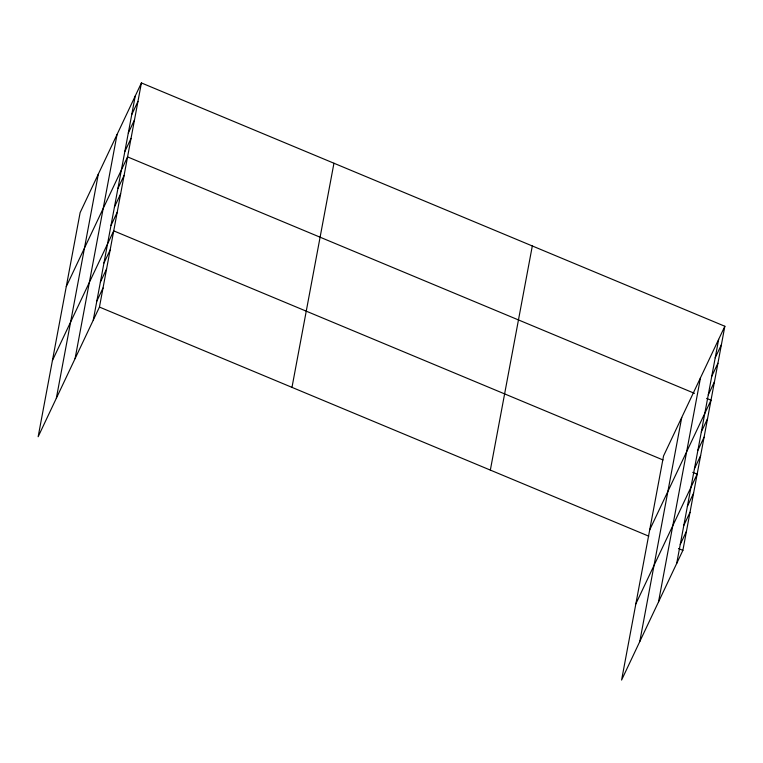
<?xml version="1.0" encoding="UTF-8"?>
<svg xmlns="http://www.w3.org/2000/svg" width="763" height="763" viewBox="0 0 763 763"><rect width="100%" height="100%" fill="white"/><g stroke="black" fill="none" stroke-linecap="round" stroke-linejoin="round"><path stroke-width="1.14" d="M56.338 398.267L98.313 174.136M75.079 358.62L117.044 134.488M93.258 320.145L135.232 96.014M141.413 82.938L80.125 212.61L38.15 436.741L99.448 307.069L141.413 82.938L724.85 326.259L682.875 550.39L621.587 680.062L663.552 455.931L724.85 326.259M291.981 387.366L333.946 163.234M490.342 470.094L532.316 245.963M639.766 641.588L681.74 417.456M658.507 601.94L700.482 377.819M676.695 563.466L718.67 339.344M131.77 114.507L137.95 101.431M128.308 133L134.488 119.925M124.846 151.494L131.026 138.408M66.276 286.573L127.564 156.901L694.492 393.346M117.922 188.471L124.102 175.395M114.46 206.964L120.64 193.888M110.997 225.457L117.178 212.372M52.418 360.537L113.716 230.865L663.037 459.965M103.968 262.997L110.149 249.921M100.401 282.043L106.582 268.967M96.825 301.099L103.015 288.023M715.208 357.828L721.388 344.752M711.745 376.321L717.926 363.245M708.283 394.814L714.464 381.738M649.704 529.894L711.002 400.222L706.595 398.391M701.35 431.791L707.539 418.715M697.887 450.284L704.077 437.209M694.425 468.778L700.606 455.702M635.856 603.857L697.144 474.185L692.747 472.354M687.396 506.317L693.577 493.241M683.829 525.364L690.01 512.288M680.262 544.42L686.442 531.344M99.448 307.069L648.769 536.17M678.479 548.559L682.875 550.39"/></g></svg>
